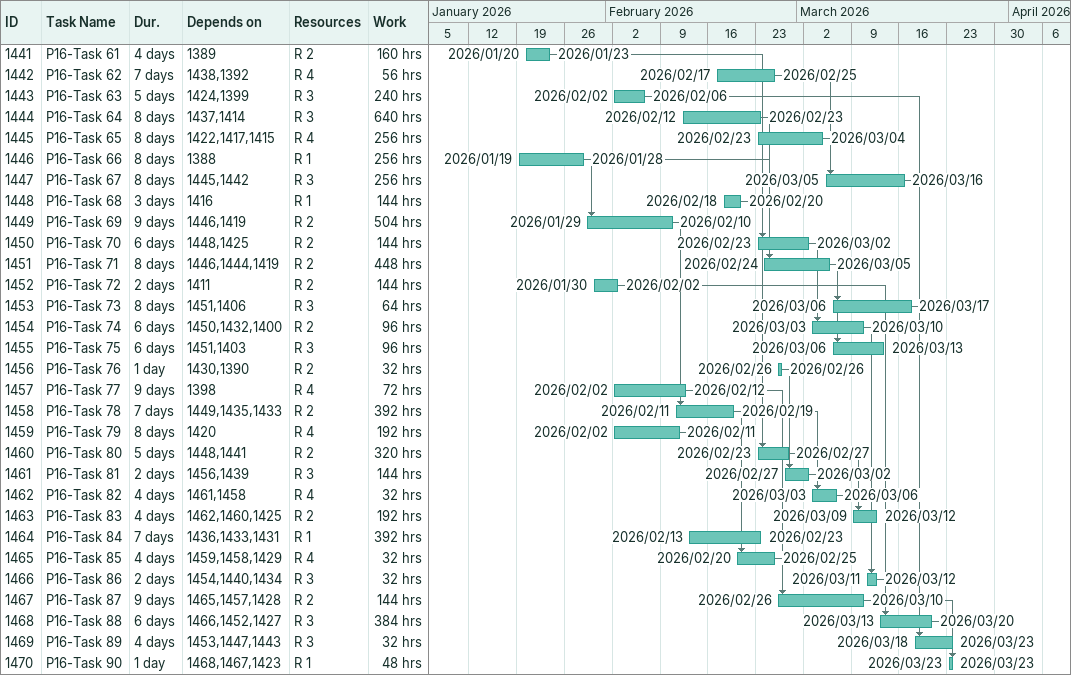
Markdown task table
| ID | Task | Duration | Start | Finish | Predecessors | Resources | Work (h) |
|---|---|---|---|---|---|---|---|
| 1441 | P16-Task 61 | 4d | 2026-01-20 | 2026-01-23 | 1389 | R 2 | 160 |
| 1442 | P16-Task 62 | 7d | 2026-02-17 | 2026-02-25 | 1438, 1392 | R 4 | 56 |
| 1443 | P16-Task 63 | 5d | 2026-02-02 | 2026-02-06 | 1424, 1399 | R 3 | 240 |
| 1444 | P16-Task 64 | 8d | 2026-02-12 | 2026-02-23 | 1437, 1414 | R 3 | 640 |
| 1445 | P16-Task 65 | 8d | 2026-02-23 | 2026-03-04 | 1422, 1417, 1415 | R 4 | 256 |
| 1446 | P16-Task 66 | 8d | 2026-01-19 | 2026-01-28 | 1388 | R 1 | 256 |
| 1447 | P16-Task 67 | 8d | 2026-03-05 | 2026-03-16 | 1445, 1442 | R 3 | 256 |
| 1448 | P16-Task 68 | 3d | 2026-02-18 | 2026-02-20 | 1416 | R 1 | 144 |
| 1449 | P16-Task 69 | 9d | 2026-01-29 | 2026-02-10 | 1446, 1419 | R 2 | 504 |
| 1450 | P16-Task 70 | 6d | 2026-02-23 | 2026-03-02 | 1448, 1425 | R 2 | 144 |
| 1451 | P16-Task 71 | 8d | 2026-02-24 | 2026-03-05 | 1446, 1444, 1419 | R 2 | 448 |
| 1452 | P16-Task 72 | 2d | 2026-01-30 | 2026-02-02 | 1411 | R 2 | 144 |
| 1453 | P16-Task 73 | 8d | 2026-03-06 | 2026-03-17 | 1451, 1406 | R 3 | 64 |
| 1454 | P16-Task 74 | 6d | 2026-03-03 | 2026-03-10 | 1450, 1432, 1400 | R 2 | 96 |
| 1455 | P16-Task 75 | 6d | 2026-03-06 | 2026-03-13 | 1451, 1403 | R 3 | 96 |
| 1456 | P16-Task 76 | 1d | 2026-02-26 | 2026-02-26 | 1430, 1390 | R 2 | 32 |
| 1457 | P16-Task 77 | 9d | 2026-02-02 | 2026-02-12 | 1398 | R 4 | 72 |
| 1458 | P16-Task 78 | 7d | 2026-02-11 | 2026-02-19 | 1449, 1435, 1433 | R 2 | 392 |
| 1459 | P16-Task 79 | 8d | 2026-02-02 | 2026-02-11 | 1420 | R 4 | 192 |
| 1460 | P16-Task 80 | 5d | 2026-02-23 | 2026-02-27 | 1448, 1441 | R 2 | 320 |
| 1461 | P16-Task 81 | 2d | 2026-02-27 | 2026-03-02 | 1456, 1439 | R 3 | 144 |
| 1462 | P16-Task 82 | 4d | 2026-03-03 | 2026-03-06 | 1461, 1458 | R 4 | 32 |
| 1463 | P16-Task 83 | 4d | 2026-03-09 | 2026-03-12 | 1462, 1460, 1425 | R 2 | 192 |
| 1464 | P16-Task 84 | 7d | 2026-02-13 | 2026-02-23 | 1436, 1433, 1431 | R 1 | 392 |
| 1465 | P16-Task 85 | 4d | 2026-02-20 | 2026-02-25 | 1459, 1458, 1429 | R 4 | 32 |
| 1466 | P16-Task 86 | 2d | 2026-03-11 | 2026-03-12 | 1454, 1440, 1434 | R 3 | 32 |
| 1467 | P16-Task 87 | 9d | 2026-02-26 | 2026-03-10 | 1465, 1457, 1428 | R 2 | 144 |
| 1468 | P16-Task 88 | 6d | 2026-03-13 | 2026-03-20 | 1466, 1452, 1427 | R 3 | 384 |
| 1469 | P16-Task 89 | 4d | 2026-03-18 | 2026-03-23 | 1453, 1447, 1443 | R 3 | 32 |
| 1470 | P16-Task 90 | 1d | 2026-03-23 | 2026-03-23 | 1468, 1467, 1423 | R 1 | 48 |
